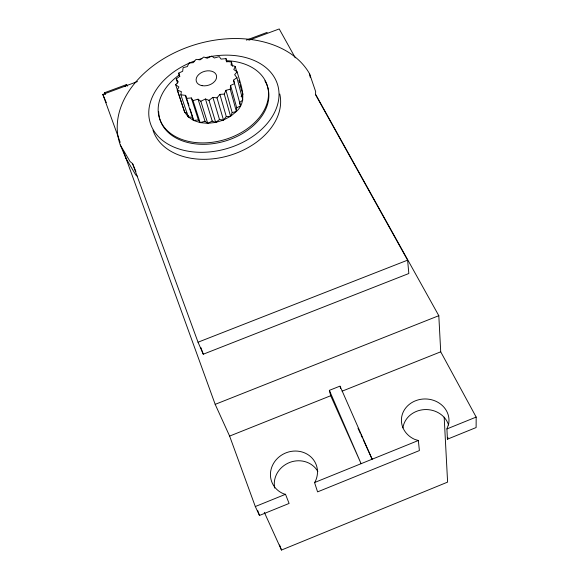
<?xml version="1.0" encoding="UTF-8"?>
<svg xmlns="http://www.w3.org/2000/svg" width="579" height="579" viewBox="0 0 579 579"><rect width="100%" height="100%" fill="white"/><g stroke="black" fill="none" stroke-linecap="round" stroke-linejoin="round"><path stroke-width="0.87" d="M315.743 94.58L438.81 315.693L440.72 351.815L476.17 417.083L476.119 427.548L447.422 439.193L446.923 428.923L448.638 424.045A23.797 21.329 1 0 0 431.5 399.742A23.797 21.329 1 0 0 402.948 412.646A23.797 21.329 1 0 0 414.709 439.389L418.349 440.496L419.391 450.571L317.582 491.882L314.549 482.539L315.432 481.149A23.811 21.93 -23.3 0 0 303.736 452.532A23.811 21.93 -23.3 0 0 272.622 465.132A23.811 21.93 -23.3 0 0 283.913 493.909L285.505 494.3L289.102 503.441L259.479 515.455L255.303 506.538L229.617 436.081L215.185 404.359L123.262 150.786M176.204 78.903L178.267 81.834L175.69 84.722L178.875 87.002L177.268 90.158L184.665 112.174L188.197 116.828L193.466 120.396L200.131 122.618L207.723 123.32L215.706 122.444L223.508 120.048L230.572 116.299L236.391 111.479L236.702 107.774L230.587 85.453L234.56 83.579L233.554 80.119L236.898 77.651L234.64 74.698L237.129 71.818L233.786 69.567L235.262 66.476L231.079 65.072L231.462 61.982L226.729 61.512L226.005 58.631L221.033 59.101L219.267 56.619L214.389 57.987L211.697 56.069L207.231 58.247L203.801 57.01L200.023 59.84L196.078 59.369L193.241 62.677L189.036 63.002L187.321 66.571L183.123 67.678L182.66 71.268L178.745 73.092L179.57 76.471L176.204 78.903L177.623 83.152M177.268 90.158L181.372 91.62L180.858 94.826L185.606 95.361L186.235 98.394L191.302 97.945L193.046 100.601L198.069 99.19L205.031 121.243L207.723 123.32L212.225 121.076L215.706 122.444L219.492 119.491L223.508 120.048L226.302 116.589L230.572 116.299L232.179 112.587L236.391 111.479L230.254 89.195L230.587 85.453M205.031 121.243L200.131 122.618L198.409 119.976L193.466 120.396L192.836 117.378L188.197 116.828L188.436 115.235M447.422 439.193L447.987 437.586M236.391 111.479C248.34 100.681 240.509 84.556 237.129 71.818M230.572 116.299L224.261 94.08L225.926 90.331L230.254 89.195M223.508 120.048L217.009 97.894L219.89 94.391L224.261 94.08M241.088 96.548L243.021 94.268L241.182 88.956M127.286 86.191L126.642 84.541L125.904 85.352A17.623 11.993 -19.2 0 0 125.086 86.64M198.069 99.19L200.819 101.274L205.444 98.987L208.997 100.348L212.898 97.352L217.009 97.894M236.702 107.774L240.567 105.935L233.554 80.119M264.306 512.321L281.474 550.05L447.603 482.112L444.173 417.133M255.303 506.538L285.505 494.3M314.549 482.539L418.349 440.496M446.923 428.923L476.17 417.083M329.364 390.355L361.101 463.685L330.696 395.732L329.364 390.355L340.018 386.106L372.138 459.212L363.207 439.642M229.617 436.081L330.696 395.732M342.088 391.187L440.72 351.815M215.185 404.359L438.81 315.693M120.258 144.895L130.043 161.512L132.577 163.625L198.032 342.211L407.602 260.159L315.533 94.659L315.649 91.591L309.591 73.837A101.549 71.861 -16.5 0 0 186.597 47.572A101.549 71.861 -16.5 0 0 120.258 144.895L126.005 158.357L135.718 174.901L137.599 176.479M198.032 342.211L203.28 354.21L408.839 273.512L407.602 260.159M105.081 94.449L104.466 92.77L126.642 84.541M246.35 40.11L267.216 32.366M120.215 142.369L102.83 94.42L137.484 81.559M248.876 40.212L279.216 28.95L295.283 57.828M187.075 113.057L184.665 112.174L175.69 84.722M357.996 428.221L360.232 433.114M360.978 434.742L362.461 438.006M132.577 163.625L135.899 171.5M102.83 94.42L106.312 102.657M104.466 92.77L105.154 94.406M279.585 544.962L281.474 550.05M200.79 347.429L203.28 354.21M257.626 510.367L259.479 515.455M180.858 94.826L188.197 116.828M185.606 95.361L188.942 105.523M190.057 108.91L192.554 116.531M186.235 98.394L193.466 120.396M178.745 73.092L179.866 76.5M191.302 97.945L198.409 119.976M193.046 100.601L200.131 122.618M200.819 101.274L207.723 123.32M205.444 98.987L212.225 121.076M208.997 100.348L215.706 122.444M212.898 97.352L219.492 119.491M240.567 105.935L239.576 102.497L242.825 100.058L236.898 77.651M219.89 94.391L226.302 116.589M225.926 90.331L232.179 112.587M226.005 58.631L226.946 62.091M231.462 61.982L232.613 66.31M235.262 66.476L236.63 71.666M238.903 80.307L239.59 82.906M240.039 84.635L240.951 88.095M340.191 386.881L340.546 388.422M309.591 73.837L310.214 77.231M279.766 93.993A65.941 46.617 -16.5 0 1 228.423 155.802A65.941 46.617 -16.5 0 1 153.001 130.159M205.335 57.676A66.491 46.711 -16.4 0 1 275.438 110.538A66.491 46.711 -16.4 0 1 167.201 143.65A66.491 46.711 -16.4 0 1 194.363 61.034M198.532 59.586A66.491 46.711 -16.4 0 1 201.919 58.566M274.685 488.075A23.363 21.655 -23.8 0 1 289.753 462.426A23.363 21.655 -23.8 0 1 317.842 471.494M264.885 80.836A56.25 39.51 -16.4 0 1 224.609 141.225A56.25 39.51 -16.4 0 1 158.689 111.646M225.89 60.686A56.337 39.524 -16.4 0 1 262.931 112.369A56.337 39.524 -16.4 0 1 178.672 138.164A56.337 39.524 -16.4 0 1 179.244 74.966M402.926 427.903A23.355 21.061 1.8 0 1 424.298 409.606A23.355 21.061 1.8 0 1 448.566 424.979M126.005 158.357A99.899 71.543 -16.5 0 1 125.433 156.67M202.049 85.663A10.502 7.223 -16.4 0 0 216.597 76.131A10.502 7.223 -16.4 0 0 200.443 73.178A10.502 7.223 -16.4 0 0 202.049 85.663"/></g></svg>
